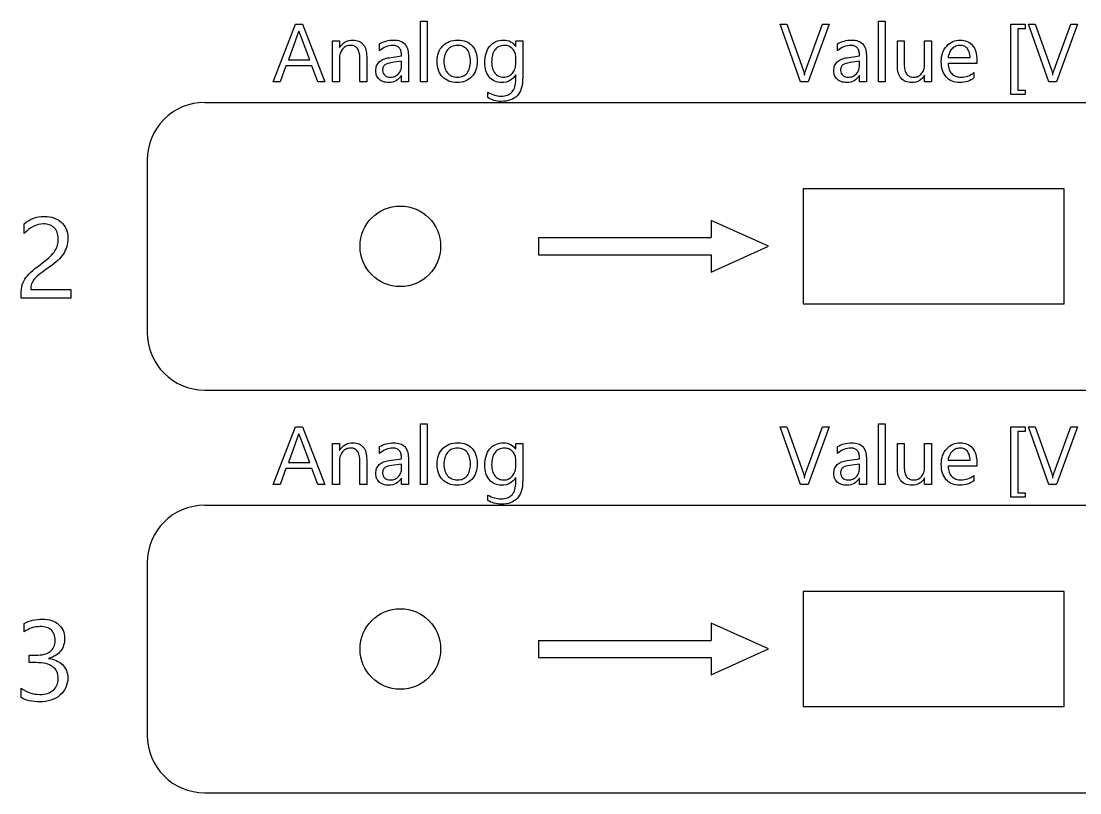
# Model space of a CAD drawing. Header units: millimetres. Extents: x 0 to 330, y 0 to 270.
# Drawn here: x 167 to 259.1, y 137.5 to 204.6 of the extents above; entities that cross this region are included whole.
import ezdxf

# ---------------------------------------------------------------- set-up
doc = ezdxf.new("R2010")
doc.units = ezdxf.units.MM

msp = doc.modelspace()

# ---------------------------------------------------------------- linework, layer by layer
at = {"color": 7, "linetype": 'Continuous'}
for p, q in [((183, 197.5), (303, 197.5)), ((178, 192.5), (178, 177.5)), ((232, 185), (227, 187.25)), ((227, 187.25), (227, 185.75)), ((212, 185.75), (227, 185.75)), ((212, 185.75), (212, 184.25)), ((227, 182.75), (232, 185)), ((212, 184.25), (227, 184.25)), ((227, 184.25), (227, 182.75)), ((183, 172.5), (303, 172.5)), ((183, 162.5), (303, 162.5)), ((178, 157.5), (178, 142.5)), ((232, 150), (227, 152.25)), ((227, 152.25), (227, 150.75)), ((212, 150.75), (227, 150.75)), ((212, 150.75), (212, 149.25)), ((227, 147.75), (232, 150)), ((212, 149.25), (227, 149.25)), ((227, 149.25), (227, 147.75)), ((183, 137.5), (303, 137.5))]:
    msp.add_line(p, q, dxfattribs=at)
at = {"color": 7, "linetype": 'Continuous', "lineweight": 25}
for p, q in [((257.7, 190), (235, 190)), ((235, 190), (235, 180)), ((257.7, 180), (257.7, 190)), ((235, 180), (257.7, 180)), ((257.7, 155), (235, 155)), ((235, 155), (235, 145)), ((257.7, 145), (257.7, 155)), ((235, 145), (257.7, 145))]:
    msp.add_line(p, q, dxfattribs=at)
at = {"color": 7, "linetype": 'Continuous', "flags": 128}
for points in [[(193.428, 199.3), (192.836, 199.3), (192.836, 199.3), (192.318, 200.682), (192.318, 200.682), (190.062, 200.682), (190.062, 200.682), (189.546, 199.3), (189.546, 199.3), (188.954, 199.3), (188.954, 199.3), (190.893, 204.3), (190.893, 204.3), (191.496, 204.3), (191.496, 204.3), (193.428, 199.3)], [(202.342, 199.3), (201.75, 199.3), (201.75, 199.3), (201.75, 204.563), (201.75, 204.563), (202.342, 204.563), (202.342, 204.563), (202.342, 199.3)], [(237.276, 204.3), (235.437, 199.3), (235.437, 199.3), (234.778, 199.3), (234.778, 199.3), (233, 204.3), (233, 204.3), (233.592, 204.3), (233.592, 204.3), (235.007, 200.333), (235.007, 200.333), (235.038, 200.233), (235.066, 200.126), (235.09, 200.011), (235.109, 199.89), (235.109, 199.89), (235.124, 199.89), (235.124, 199.89), (235.142, 199.997), (235.168, 200.108), (235.201, 200.222), (235.241, 200.34), (235.241, 200.34), (236.684, 204.3), (236.684, 204.3), (237.276, 204.3)], [(242.145, 199.3), (241.553, 199.3), (241.553, 199.3), (241.553, 204.563), (241.553, 204.563), (242.145, 204.563), (242.145, 204.563), (242.145, 199.3)], [(254.316, 198.182), (253.066, 198.182), (253.066, 198.182), (253.066, 204.3), (253.066, 204.3), (254.316, 204.3), (254.316, 204.3), (254.316, 203.905), (254.316, 203.905), (253.658, 203.905), (253.658, 203.905), (253.658, 198.576), (253.658, 198.576), (254.316, 198.576), (254.316, 198.576), (254.316, 198.182)], [(258.855, 204.3), (257.016, 199.3), (257.016, 199.3), (256.357, 199.3), (256.357, 199.3), (254.579, 204.3), (254.579, 204.3), (255.171, 204.3), (255.171, 204.3), (256.586, 200.333), (256.586, 200.333), (256.617, 200.233), (256.645, 200.126), (256.669, 200.011), (256.688, 199.89), (256.688, 199.89), (256.703, 199.89), (256.703, 199.89), (256.721, 199.997), (256.747, 200.108), (256.78, 200.222), (256.82, 200.34), (256.82, 200.34), (258.263, 204.3), (258.263, 204.3), (258.855, 204.3)], [(192.122, 201.208), (191.322, 203.354), (191.322, 203.354), (191.289, 203.418), (191.257, 203.498), (191.224, 203.595), (191.191, 203.708), (191.191, 203.708), (191.166, 203.708), (191.166, 203.708), (191.105, 203.495), (191.044, 203.313), (191.044, 203.313), (190.27, 201.208), (190.27, 201.208), (192.122, 201.208)], [(197.079, 199.3), (196.487, 199.3), (196.487, 199.3), (196.487, 201.326), (196.487, 201.326), (196.484, 201.463), (196.475, 201.591), (196.458, 201.711), (196.436, 201.822), (196.408, 201.923), (196.373, 202.016), (196.332, 202.1), (196.284, 202.175), (196.231, 202.241), (196.17, 202.299), (196.104, 202.347), (196.031, 202.387), (195.952, 202.418), (195.867, 202.44), (195.774, 202.454), (195.677, 202.458), (195.677, 202.458), (195.574, 202.453), (195.476, 202.437), (195.383, 202.413), (195.294, 202.378), (195.21, 202.332), (195.13, 202.277), (195.055, 202.211), (194.984, 202.136), (194.92, 202.053), (194.865, 201.966), (194.817, 201.872), (194.779, 201.773), (194.749, 201.669), (194.728, 201.56), (194.715, 201.445), (194.711, 201.326), (194.711, 201.326), (194.711, 199.3), (194.711, 199.3), (194.118, 199.3), (194.118, 199.3), (194.118, 202.853), (194.118, 202.853), (194.711, 202.853), (194.711, 202.853), (194.711, 202.263), (194.711, 202.263), (194.724, 202.263), (194.724, 202.263), (194.83, 202.417), (194.947, 202.549), (195.075, 202.662), (195.214, 202.755), (195.365, 202.826), (195.527, 202.877), (195.7, 202.908), (195.884, 202.918), (195.884, 202.918), (196.025, 202.912), (196.157, 202.895), (196.281, 202.866), (196.396, 202.825), (196.502, 202.771), (196.601, 202.708), (196.69, 202.632), (196.772, 202.543), (196.844, 202.445), (196.906, 202.336), (196.959, 202.215), (197.002, 202.086), (197.036, 201.945), (197.059, 201.795), (197.074, 201.633), (197.079, 201.462), (197.079, 201.462), (197.079, 199.3)], [(200.697, 199.3), (200.105, 199.3), (200.105, 199.3), (200.105, 199.855), (200.105, 199.855), (200.092, 199.855), (200.092, 199.855), (199.993, 199.709), (199.884, 199.584), (199.764, 199.477), (199.633, 199.389), (199.492, 199.322), (199.338, 199.273), (199.174, 199.243), (198.999, 199.234), (198.999, 199.234), (198.871, 199.238), (198.748, 199.252), (198.634, 199.273), (198.526, 199.303), (198.427, 199.342), (198.333, 199.389), (198.248, 199.446), (198.169, 199.511), (198.099, 199.583), (198.037, 199.661), (197.986, 199.744), (197.943, 199.834), (197.911, 199.928), (197.887, 200.029), (197.874, 200.135), (197.868, 200.247), (197.868, 200.247), (197.873, 200.366), (197.887, 200.479), (197.91, 200.586), (197.941, 200.687), (197.983, 200.78), (198.033, 200.868), (198.093, 200.949), (198.161, 201.024), (198.24, 201.092), (198.326, 201.153), (198.422, 201.209), (198.527, 201.258), (198.642, 201.3), (198.766, 201.336), (198.898, 201.366), (199.04, 201.39), (199.04, 201.39), (200.105, 201.537), (200.105, 201.537), (200.102, 201.649), (200.094, 201.753), (200.08, 201.85), (200.059, 201.94), (200.033, 202.023), (200.001, 202.098), (199.963, 202.167), (199.92, 202.228), (199.872, 202.282), (199.816, 202.328), (199.756, 202.368), (199.69, 202.4), (199.617, 202.426), (199.54, 202.444), (199.456, 202.455), (199.366, 202.458), (199.366, 202.458), (199.206, 202.451), (199.051, 202.429), (198.898, 202.393), (198.75, 202.343), (198.606, 202.278), (198.466, 202.199), (198.33, 202.105), (198.197, 201.997), (198.197, 201.997), (198.197, 202.589), (198.197, 202.589), (198.333, 202.667), (198.474, 202.733), (198.62, 202.79), (198.771, 202.836), (198.926, 202.872), (199.088, 202.898), (199.253, 202.913), (199.425, 202.918), (199.425, 202.918), (199.579, 202.913), (199.723, 202.898), (199.858, 202.872), (199.982, 202.836), (200.096, 202.79), (200.2, 202.733), (200.294, 202.666), (200.38, 202.588), (200.454, 202.501), (200.519, 202.403), (200.573, 202.295), (200.618, 202.176), (200.652, 202.048), (200.678, 201.909), (200.692, 201.759), (200.697, 201.6), (200.697, 201.6), (200.697, 199.3)], [(204.92, 199.234), (204.729, 199.242), (204.547, 199.265), (204.375, 199.304), (204.214, 199.358), (204.062, 199.427), (203.92, 199.512), (203.788, 199.613), (203.666, 199.728), (203.556, 199.856), (203.462, 199.995), (203.38, 200.143), (203.315, 200.301), (203.263, 200.47), (203.227, 200.649), (203.205, 200.837), (203.197, 201.035), (203.197, 201.035), (203.205, 201.251), (203.228, 201.454), (203.266, 201.645), (203.32, 201.825), (203.388, 201.991), (203.472, 202.146), (203.571, 202.289), (203.685, 202.42), (203.812, 202.537), (203.95, 202.638), (204.099, 202.724), (204.258, 202.794), (204.429, 202.849), (204.61, 202.888), (204.801, 202.91), (205.003, 202.918), (205.003, 202.918), (205.196, 202.911), (205.378, 202.889), (205.548, 202.851), (205.709, 202.797), (205.857, 202.729), (205.995, 202.646), (206.123, 202.547), (206.239, 202.433), (206.343, 202.307), (206.433, 202.168), (206.51, 202.017), (206.573, 201.856), (206.622, 201.682), (206.656, 201.496), (206.677, 201.298), (206.684, 201.09), (206.684, 201.09), (206.677, 200.884), (206.654, 200.69), (206.616, 200.506), (206.565, 200.332), (206.497, 200.169), (206.415, 200.015), (206.317, 199.873), (206.205, 199.741), (206.081, 199.622), (205.945, 199.519), (205.8, 199.433), (205.645, 199.361), (205.478, 199.305), (205.303, 199.266), (205.117, 199.242), (204.92, 199.234)], [(204.961, 202.458), (204.83, 202.452), (204.704, 202.434), (204.587, 202.405), (204.476, 202.364), (204.372, 202.312), (204.276, 202.248), (204.186, 202.172), (204.104, 202.085), (204.03, 201.987), (203.966, 201.88), (203.913, 201.765), (203.869, 201.641), (203.834, 201.508), (203.809, 201.366), (203.795, 201.215), (203.789, 201.056), (203.789, 201.056), (203.795, 200.902), (203.809, 200.757), (203.835, 200.619), (203.87, 200.49), (203.914, 200.37), (203.968, 200.258), (204.033, 200.154), (204.108, 200.059), (204.191, 199.973), (204.281, 199.899), (204.377, 199.837), (204.481, 199.786), (204.591, 199.746), (204.707, 199.717), (204.831, 199.701), (204.961, 199.695), (204.961, 199.695), (205.094, 199.7), (205.218, 199.717), (205.334, 199.745), (205.443, 199.784), (205.544, 199.835), (205.637, 199.896), (205.722, 199.968), (205.799, 200.052), (205.868, 200.147), (205.928, 200.25), (205.978, 200.363), (206.019, 200.485), (206.051, 200.617), (206.074, 200.759), (206.088, 200.909), (206.092, 201.069), (206.092, 201.069), (206.088, 201.232), (206.074, 201.384), (206.051, 201.527), (206.019, 201.66), (205.978, 201.784), (205.928, 201.898), (205.868, 202.003), (205.799, 202.097), (205.722, 202.181), (205.637, 202.255), (205.544, 202.317), (205.443, 202.367), (205.334, 202.408), (205.218, 202.435), (205.094, 202.453), (204.961, 202.458)], [(210.631, 199.56), (210.624, 199.322), (210.603, 199.099), (210.566, 198.891), (210.514, 198.698), (210.449, 198.521), (210.368, 198.359), (210.273, 198.213), (210.163, 198.082), (210.038, 197.967), (209.9, 197.867), (209.745, 197.782), (209.578, 197.713), (209.395, 197.658), (209.197, 197.62), (208.985, 197.597), (208.758, 197.589), (208.758, 197.589), (208.595, 197.595), (208.438, 197.61), (208.286, 197.636), (208.14, 197.672), (207.998, 197.718), (207.862, 197.775), (207.731, 197.841), (207.605, 197.918), (207.605, 197.918), (207.605, 198.379), (207.605, 198.379), (207.753, 198.302), (207.899, 198.235), (208.044, 198.178), (208.187, 198.132), (208.328, 198.096), (208.467, 198.071), (208.604, 198.055), (208.74, 198.05), (208.74, 198.05), (208.897, 198.055), (209.044, 198.073), (209.182, 198.1), (209.309, 198.14), (209.426, 198.191), (209.532, 198.254), (209.628, 198.327), (209.715, 198.411), (209.791, 198.507), (209.856, 198.614), (209.913, 198.733), (209.958, 198.862), (209.994, 199.004), (210.019, 199.156), (210.034, 199.32), (210.039, 199.494), (210.039, 199.494), (210.039, 199.896), (210.039, 199.896), (210.026, 199.896), (210.026, 199.896), (209.918, 199.741), (209.798, 199.606), (209.665, 199.493), (209.519, 199.4), (209.36, 199.328), (209.189, 199.275), (209.005, 199.244), (208.808, 199.234), (208.808, 199.234), (208.647, 199.241), (208.494, 199.264), (208.35, 199.3), (208.213, 199.351), (208.083, 199.417), (207.963, 199.498), (207.85, 199.593), (207.745, 199.703), (207.65, 199.825), (207.569, 199.958), (207.499, 200.101), (207.443, 200.253), (207.399, 200.415), (207.368, 200.588), (207.348, 200.771), (207.342, 200.963), (207.342, 200.963), (207.349, 201.181), (207.369, 201.389), (207.403, 201.584), (207.451, 201.768), (207.512, 201.941), (207.586, 202.101), (207.674, 202.251), (207.776, 202.389), (207.889, 202.513), (208.013, 202.62), (208.146, 202.712), (208.29, 202.786), (208.443, 202.844), (208.608, 202.886), (208.78, 202.91), (208.964, 202.918), (208.964, 202.918), (209.137, 202.91), (209.299, 202.883), (209.449, 202.84), (209.587, 202.779), (209.715, 202.7), (209.83, 202.605), (209.934, 202.491), (210.026, 202.36), (210.026, 202.36), (210.039, 202.36), (210.039, 202.36), (210.039, 202.853), (210.039, 202.853), (210.632, 202.853), (210.632, 202.853), (210.632, 199.56)], [(210.039, 200.907), (210.039, 201.43), (210.039, 201.43), (210.035, 201.534), (210.022, 201.634), (209.999, 201.73), (209.969, 201.824), (209.928, 201.912), (209.88, 201.997), (209.823, 202.079), (209.756, 202.156), (209.683, 202.227), (209.606, 202.288), (209.523, 202.34), (209.437, 202.383), (209.347, 202.416), (209.252, 202.439), (209.152, 202.453), (209.049, 202.458), (209.049, 202.458), (208.921, 202.452), (208.802, 202.434), (208.689, 202.404), (208.583, 202.362), (208.484, 202.308), (208.393, 202.242), (208.307, 202.164), (208.23, 202.074), (208.161, 201.974), (208.101, 201.864), (208.05, 201.743), (208.008, 201.614), (207.976, 201.475), (207.953, 201.326), (207.939, 201.168), (207.934, 201), (207.934, 201), (207.938, 200.855), (207.952, 200.719), (207.974, 200.588), (208.005, 200.466), (208.045, 200.351), (208.094, 200.244), (208.151, 200.143), (208.218, 200.05), (208.292, 199.967), (208.371, 199.895), (208.456, 199.834), (208.548, 199.784), (208.645, 199.745), (208.747, 199.717), (208.855, 199.7), (208.969, 199.695), (208.969, 199.695), (209.086, 199.7), (209.196, 199.716), (209.3, 199.743), (209.4, 199.78), (209.494, 199.827), (209.582, 199.886), (209.664, 199.955), (209.741, 200.035), (209.811, 200.123), (209.872, 200.217), (209.923, 200.317), (209.965, 200.424), (209.997, 200.535), (210.021, 200.653), (210.034, 200.777), (210.039, 200.907)], [(240.5, 199.3), (239.908, 199.3), (239.908, 199.3), (239.908, 199.855), (239.908, 199.855), (239.895, 199.855), (239.895, 199.855), (239.796, 199.709), (239.687, 199.584), (239.567, 199.477), (239.436, 199.389), (239.294, 199.322), (239.141, 199.273), (238.977, 199.243), (238.802, 199.234), (238.802, 199.234), (238.673, 199.238), (238.551, 199.252), (238.437, 199.273), (238.329, 199.303), (238.229, 199.342), (238.136, 199.389), (238.05, 199.446), (237.971, 199.511), (237.901, 199.583), (237.84, 199.661), (237.788, 199.744), (237.746, 199.834), (237.713, 199.928), (237.69, 200.029), (237.676, 200.135), (237.671, 200.247), (237.671, 200.247), (237.675, 200.366), (237.69, 200.479), (237.712, 200.586), (237.744, 200.687), (237.785, 200.78), (237.836, 200.868), (237.895, 200.949), (237.964, 201.024), (238.042, 201.092), (238.128, 201.153), (238.225, 201.209), (238.33, 201.258), (238.445, 201.3), (238.568, 201.336), (238.701, 201.366), (238.843, 201.39), (238.843, 201.39), (239.908, 201.537), (239.908, 201.537), (239.905, 201.649), (239.897, 201.753), (239.882, 201.85), (239.862, 201.94), (239.836, 202.023), (239.804, 202.098), (239.766, 202.167), (239.723, 202.228), (239.675, 202.282), (239.619, 202.328), (239.558, 202.368), (239.493, 202.4), (239.42, 202.426), (239.343, 202.444), (239.258, 202.455), (239.169, 202.458), (239.169, 202.458), (239.008, 202.451), (238.853, 202.429), (238.701, 202.393), (238.553, 202.343), (238.409, 202.278), (238.268, 202.199), (238.133, 202.105), (238, 201.997), (238, 201.997), (238, 202.589), (238, 202.589), (238.136, 202.667), (238.277, 202.733), (238.422, 202.79), (238.574, 202.836), (238.729, 202.872), (238.89, 202.898), (239.056, 202.913), (239.227, 202.918), (239.227, 202.918), (239.382, 202.913), (239.525, 202.898), (239.66, 202.872), (239.785, 202.836), (239.899, 202.79), (240.002, 202.733), (240.097, 202.666), (240.182, 202.588), (240.256, 202.501), (240.321, 202.403), (240.376, 202.295), (240.421, 202.176), (240.455, 202.048), (240.48, 201.909), (240.495, 201.759), (240.5, 201.6), (240.5, 201.6), (240.5, 199.3)], [(246.158, 199.3), (245.566, 199.3), (245.566, 199.3), (245.566, 199.862), (245.566, 199.862), (245.552, 199.862), (245.552, 199.862), (245.458, 199.715), (245.352, 199.588), (245.234, 199.48), (245.103, 199.391), (244.96, 199.323), (244.806, 199.273), (244.64, 199.244), (244.461, 199.234), (244.461, 199.234), (244.308, 199.24), (244.165, 199.258), (244.031, 199.287), (243.908, 199.329), (243.795, 199.381), (243.691, 199.446), (243.597, 199.522), (243.513, 199.61), (243.439, 199.71), (243.375, 199.822), (243.321, 199.946), (243.277, 200.081), (243.242, 200.227), (243.217, 200.387), (243.203, 200.557), (243.197, 200.739), (243.197, 200.739), (243.197, 202.853), (243.197, 202.853), (243.789, 202.853), (243.789, 202.853), (243.789, 200.819), (243.789, 200.819), (243.793, 200.684), (243.803, 200.556), (243.819, 200.437), (243.842, 200.327), (243.872, 200.226), (243.908, 200.134), (243.951, 200.05), (244, 199.976), (244.056, 199.91), (244.118, 199.853), (244.187, 199.805), (244.263, 199.765), (244.346, 199.734), (244.434, 199.712), (244.53, 199.699), (244.631, 199.695), (244.631, 199.695), (244.731, 199.7), (244.827, 199.714), (244.917, 199.738), (245.003, 199.772), (245.085, 199.815), (245.162, 199.867), (245.235, 199.93), (245.303, 200.002), (245.364, 200.082), (245.418, 200.168), (245.463, 200.259), (245.5, 200.357), (245.529, 200.46), (245.549, 200.569), (245.562, 200.684), (245.566, 200.805), (245.566, 200.805), (245.566, 202.853), (245.566, 202.853), (246.158, 202.853), (246.158, 202.853), (246.158, 199.3)], [(250.105, 200.879), (247.605, 200.879), (247.605, 200.879), (247.613, 200.741), (247.63, 200.612), (247.656, 200.489), (247.691, 200.376), (247.735, 200.27), (247.788, 200.174), (247.85, 200.084), (247.921, 200.003), (248, 199.931), (248.086, 199.868), (248.179, 199.815), (248.28, 199.772), (248.387, 199.738), (248.502, 199.714), (248.623, 199.7), (248.751, 199.695), (248.751, 199.695), (248.898, 199.701), (249.042, 199.719), (249.183, 199.75), (249.321, 199.793), (249.456, 199.849), (249.587, 199.917), (249.717, 199.997), (249.842, 200.089), (249.842, 200.089), (249.842, 199.629), (249.842, 199.629), (249.721, 199.536), (249.591, 199.456), (249.451, 199.388), (249.302, 199.333), (249.144, 199.29), (248.977, 199.259), (248.8, 199.24), (248.614, 199.234), (248.614, 199.234), (248.432, 199.241), (248.26, 199.264), (248.099, 199.302), (247.947, 199.354), (247.805, 199.421), (247.673, 199.504), (247.552, 199.601), (247.44, 199.713), (247.34, 199.84), (247.253, 199.977), (247.18, 200.129), (247.12, 200.291), (247.073, 200.466), (247.04, 200.653), (247.019, 200.851), (247.013, 201.063), (247.013, 201.063), (247.02, 201.263), (247.043, 201.455), (247.079, 201.637), (247.13, 201.808), (247.196, 201.971), (247.277, 202.124), (247.372, 202.268), (247.482, 202.401), (247.603, 202.523), (247.731, 202.628), (247.866, 202.717), (248.008, 202.789), (248.157, 202.845), (248.314, 202.887), (248.477, 202.91), (248.648, 202.918), (248.648, 202.918), (248.816, 202.911), (248.976, 202.89), (249.126, 202.854), (249.264, 202.803), (249.394, 202.739), (249.514, 202.66), (249.624, 202.567), (249.724, 202.459), (249.813, 202.339), (249.89, 202.207), (249.956, 202.064), (250.01, 201.91), (250.052, 201.746), (250.082, 201.569), (250.099, 201.382), (250.105, 201.183), (250.105, 201.183), (250.105, 200.879)], [(249.513, 201.405), (249.509, 201.527), (249.498, 201.641), (249.478, 201.748), (249.453, 201.848), (249.42, 201.942), (249.38, 202.028), (249.331, 202.107), (249.277, 202.18), (249.216, 202.245), (249.149, 202.302), (249.077, 202.35), (248.999, 202.389), (248.915, 202.419), (248.825, 202.44), (248.731, 202.454), (248.63, 202.458), (248.63, 202.458), (248.531, 202.454), (248.437, 202.439), (248.346, 202.417), (248.26, 202.385), (248.177, 202.344), (248.097, 202.293), (248.022, 202.235), (247.95, 202.166), (247.883, 202.091), (247.823, 202.01), (247.771, 201.922), (247.725, 201.831), (247.684, 201.732), (247.652, 201.629), (247.625, 201.52), (247.605, 201.405), (247.605, 201.405), (249.513, 201.405)], [(200.105, 201.076), (199.253, 200.96), (199.253, 200.96), (199.069, 200.927), (198.909, 200.885), (198.772, 200.831), (198.66, 200.767), (198.614, 200.729), (198.573, 200.685), (198.539, 200.633), (198.511, 200.575), (198.488, 200.51), (198.473, 200.439), (198.464, 200.361), (198.461, 200.277), (198.461, 200.277), (198.472, 200.154), (198.507, 200.043), (198.564, 199.945), (198.645, 199.857), (198.744, 199.786), (198.86, 199.736), (198.99, 199.705), (199.136, 199.695), (199.136, 199.695), (199.239, 199.699), (199.337, 199.713), (199.431, 199.736), (199.52, 199.768), (199.605, 199.809), (199.685, 199.859), (199.76, 199.918), (199.831, 199.987), (199.896, 200.063), (199.951, 200.143), (199.998, 200.228), (200.036, 200.319), (200.066, 200.413), (200.088, 200.513), (200.101, 200.618), (200.105, 200.728), (200.105, 200.728), (200.105, 201.076)], [(239.908, 201.076), (239.056, 200.96), (239.056, 200.96), (238.872, 200.927), (238.711, 200.885), (238.575, 200.831), (238.463, 200.767), (238.416, 200.729), (238.375, 200.685), (238.341, 200.633), (238.314, 200.575), (238.291, 200.51), (238.275, 200.439), (238.266, 200.361), (238.263, 200.277), (238.263, 200.277), (238.274, 200.154), (238.309, 200.043), (238.367, 199.945), (238.447, 199.857), (238.547, 199.786), (238.663, 199.736), (238.793, 199.705), (238.939, 199.695), (238.939, 199.695), (239.041, 199.699), (239.14, 199.713), (239.234, 199.736), (239.323, 199.768), (239.407, 199.809), (239.487, 199.859), (239.562, 199.918), (239.633, 199.987), (239.698, 200.063), (239.754, 200.143), (239.801, 200.228), (239.839, 200.319), (239.869, 200.413), (239.89, 200.513), (239.904, 200.618), (239.908, 200.728), (239.908, 200.728), (239.908, 201.076)], [(170.273, 185.654), (170.267, 185.812), (170.248, 185.96), (170.217, 186.097), (170.172, 186.223), (170.117, 186.34), (170.054, 186.447), (169.982, 186.542), (169.9, 186.628), (169.811, 186.703), (169.713, 186.769), (169.608, 186.824), (169.494, 186.868), (169.375, 186.903), (169.251, 186.927), (169.123, 186.943), (168.989, 186.947), (168.989, 186.947), (168.759, 186.932), (168.531, 186.885), (168.311, 186.812), (168.097, 186.714), (167.889, 186.595), (167.688, 186.454), (167.498, 186.294), (167.321, 186.118), (167.321, 186.118), (167.321, 186.944), (167.321, 186.944), (167.495, 187.093), (167.678, 187.222), (167.872, 187.333), (168.075, 187.425), (168.295, 187.499), (168.54, 187.55), (168.805, 187.582), (169.094, 187.592), (169.094, 187.592), (169.306, 187.585), (169.509, 187.562), (169.703, 187.523), (169.89, 187.468), (170.067, 187.399), (170.232, 187.316), (170.385, 187.219), (170.525, 187.107), (170.653, 186.982), (170.765, 186.842), (170.864, 186.688), (170.948, 186.52), (171.015, 186.34), (171.063, 186.146), (171.092, 185.94), (171.102, 185.721), (171.102, 185.721), (171.096, 185.52), (171.077, 185.328), (171.047, 185.146), (171.005, 184.974), (170.952, 184.81), (170.886, 184.65), (170.808, 184.495), (170.717, 184.344), (170.615, 184.199), (170.5, 184.055), (170.372, 183.915), (170.231, 183.777), (170.078, 183.64), (169.911, 183.503), (169.733, 183.364), (169.542, 183.224), (169.542, 183.224), (169.306, 183.056), (169.09, 182.902), (168.897, 182.758), (168.726, 182.628), (168.575, 182.506), (168.439, 182.39), (168.32, 182.274), (168.218, 182.165), (168.13, 182.057), (168.058, 181.949), (167.997, 181.841), (167.953, 181.733), (167.92, 181.621), (167.897, 181.502), (167.882, 181.374), (167.878, 181.237), (167.878, 181.237), (171.369, 181.237), (171.369, 181.237), (171.369, 180.5), (171.369, 180.5), (167.049, 180.5), (167.049, 180.5), (167.049, 180.845), (167.049, 180.845), (167.055, 181.063), (167.073, 181.267), (167.104, 181.458), (167.145, 181.635), (167.202, 181.804), (167.275, 181.968), (167.363, 182.128), (167.466, 182.283), (167.587, 182.437), (167.725, 182.59), (167.879, 182.744), (168.052, 182.896), (168.244, 183.054), (168.455, 183.223), (168.688, 183.401), (168.94, 183.588), (168.94, 183.588), (169.123, 183.724), (169.288, 183.855), (169.439, 183.984), (169.575, 184.109), (169.697, 184.233), (169.806, 184.358), (169.903, 184.482), (169.986, 184.606), (170.058, 184.731), (170.119, 184.856), (170.169, 184.983), (170.207, 185.11), (170.257, 185.374), (170.273, 185.654)], [(193.428, 164.3), (192.836, 164.3), (192.836, 164.3), (192.318, 165.682), (192.318, 165.682), (190.062, 165.682), (190.062, 165.682), (189.546, 164.3), (189.546, 164.3), (188.954, 164.3), (188.954, 164.3), (190.893, 169.3), (190.893, 169.3), (191.496, 169.3), (191.496, 169.3), (193.428, 164.3)], [(202.342, 164.3), (201.75, 164.3), (201.75, 164.3), (201.75, 169.563), (201.75, 169.563), (202.342, 169.563), (202.342, 169.563), (202.342, 164.3)], [(237.276, 169.3), (235.437, 164.3), (235.437, 164.3), (234.778, 164.3), (234.778, 164.3), (233, 169.3), (233, 169.3), (233.592, 169.3), (233.592, 169.3), (235.007, 165.333), (235.007, 165.333), (235.038, 165.233), (235.066, 165.126), (235.09, 165.011), (235.109, 164.89), (235.109, 164.89), (235.124, 164.89), (235.124, 164.89), (235.142, 164.997), (235.168, 165.108), (235.201, 165.222), (235.241, 165.34), (235.241, 165.34), (236.684, 169.3), (236.684, 169.3), (237.276, 169.3)], [(242.145, 164.3), (241.553, 164.3), (241.553, 164.3), (241.553, 169.563), (241.553, 169.563), (242.145, 169.563), (242.145, 169.563), (242.145, 164.3)], [(254.316, 163.182), (253.066, 163.182), (253.066, 163.182), (253.066, 169.3), (253.066, 169.3), (254.316, 169.3), (254.316, 169.3), (254.316, 168.905), (254.316, 168.905), (253.658, 168.905), (253.658, 168.905), (253.658, 163.576), (253.658, 163.576), (254.316, 163.576), (254.316, 163.576), (254.316, 163.182)], [(258.855, 169.3), (257.016, 164.3), (257.016, 164.3), (256.357, 164.3), (256.357, 164.3), (254.579, 169.3), (254.579, 169.3), (255.171, 169.3), (255.171, 169.3), (256.586, 165.333), (256.586, 165.333), (256.617, 165.233), (256.645, 165.126), (256.669, 165.011), (256.688, 164.89), (256.688, 164.89), (256.703, 164.89), (256.703, 164.89), (256.721, 164.997), (256.747, 165.108), (256.78, 165.222), (256.82, 165.34), (256.82, 165.34), (258.263, 169.3), (258.263, 169.3), (258.855, 169.3)], [(192.122, 166.208), (191.322, 168.354), (191.322, 168.354), (191.289, 168.418), (191.257, 168.498), (191.224, 168.595), (191.191, 168.708), (191.191, 168.708), (191.166, 168.708), (191.166, 168.708), (191.105, 168.495), (191.044, 168.313), (191.044, 168.313), (190.27, 166.208), (190.27, 166.208), (192.122, 166.208)], [(197.079, 164.3), (196.487, 164.3), (196.487, 164.3), (196.487, 166.326), (196.487, 166.326), (196.484, 166.463), (196.475, 166.591), (196.458, 166.711), (196.436, 166.822), (196.408, 166.923), (196.373, 167.016), (196.332, 167.1), (196.284, 167.175), (196.231, 167.241), (196.17, 167.299), (196.104, 167.347), (196.031, 167.387), (195.952, 167.418), (195.867, 167.44), (195.774, 167.454), (195.677, 167.458), (195.677, 167.458), (195.574, 167.453), (195.476, 167.437), (195.383, 167.413), (195.294, 167.378), (195.21, 167.332), (195.13, 167.277), (195.055, 167.211), (194.984, 167.136), (194.92, 167.053), (194.865, 166.966), (194.817, 166.872), (194.779, 166.773), (194.749, 166.669), (194.728, 166.56), (194.715, 166.445), (194.711, 166.326), (194.711, 166.326), (194.711, 164.3), (194.711, 164.3), (194.118, 164.3), (194.118, 164.3), (194.118, 167.853), (194.118, 167.853), (194.711, 167.853), (194.711, 167.853), (194.711, 167.263), (194.711, 167.263), (194.724, 167.263), (194.724, 167.263), (194.83, 167.417), (194.947, 167.549), (195.075, 167.662), (195.214, 167.755), (195.365, 167.826), (195.527, 167.877), (195.7, 167.908), (195.884, 167.918), (195.884, 167.918), (196.025, 167.912), (196.157, 167.895), (196.281, 167.866), (196.396, 167.825), (196.502, 167.771), (196.601, 167.708), (196.69, 167.632), (196.772, 167.543), (196.844, 167.445), (196.906, 167.336), (196.959, 167.215), (197.002, 167.086), (197.036, 166.945), (197.059, 166.795), (197.074, 166.633), (197.079, 166.462), (197.079, 166.462), (197.079, 164.3)], [(200.697, 164.3), (200.105, 164.3), (200.105, 164.3), (200.105, 164.855), (200.105, 164.855), (200.092, 164.855), (200.092, 164.855), (199.993, 164.709), (199.884, 164.584), (199.764, 164.477), (199.633, 164.389), (199.492, 164.322), (199.338, 164.273), (199.174, 164.243), (198.999, 164.234), (198.999, 164.234), (198.871, 164.238), (198.748, 164.252), (198.634, 164.273), (198.526, 164.303), (198.427, 164.342), (198.333, 164.389), (198.248, 164.446), (198.169, 164.511), (198.099, 164.583), (198.037, 164.661), (197.986, 164.744), (197.943, 164.834), (197.911, 164.928), (197.887, 165.029), (197.874, 165.135), (197.868, 165.247), (197.868, 165.247), (197.873, 165.366), (197.887, 165.479), (197.91, 165.586), (197.941, 165.687), (197.983, 165.78), (198.033, 165.868), (198.093, 165.949), (198.161, 166.024), (198.24, 166.092), (198.326, 166.153), (198.422, 166.209), (198.527, 166.258), (198.642, 166.3), (198.766, 166.336), (198.898, 166.366), (199.04, 166.39), (199.04, 166.39), (200.105, 166.537), (200.105, 166.537), (200.102, 166.649), (200.094, 166.753), (200.08, 166.85), (200.059, 166.94), (200.033, 167.023), (200.001, 167.098), (199.963, 167.167), (199.92, 167.228), (199.872, 167.282), (199.816, 167.328), (199.756, 167.368), (199.69, 167.4), (199.617, 167.426), (199.54, 167.444), (199.456, 167.455), (199.366, 167.458), (199.366, 167.458), (199.206, 167.451), (199.051, 167.429), (198.898, 167.393), (198.75, 167.343), (198.606, 167.278), (198.466, 167.199), (198.33, 167.105), (198.197, 166.997), (198.197, 166.997), (198.197, 167.589), (198.197, 167.589), (198.333, 167.667), (198.474, 167.733), (198.62, 167.79), (198.771, 167.836), (198.926, 167.872), (199.088, 167.898), (199.253, 167.913), (199.425, 167.918), (199.425, 167.918), (199.579, 167.913), (199.723, 167.898), (199.858, 167.872), (199.982, 167.836), (200.096, 167.79), (200.2, 167.733), (200.294, 167.666), (200.38, 167.588), (200.454, 167.501), (200.519, 167.403), (200.573, 167.295), (200.618, 167.176), (200.652, 167.048), (200.678, 166.909), (200.692, 166.759), (200.697, 166.6), (200.697, 166.6), (200.697, 164.3)], [(204.92, 164.234), (204.729, 164.242), (204.547, 164.265), (204.375, 164.304), (204.214, 164.358), (204.062, 164.427), (203.92, 164.512), (203.788, 164.613), (203.666, 164.728), (203.556, 164.856), (203.462, 164.995), (203.38, 165.143), (203.315, 165.301), (203.263, 165.47), (203.227, 165.649), (203.205, 165.837), (203.197, 166.035), (203.197, 166.035), (203.205, 166.251), (203.228, 166.454), (203.266, 166.645), (203.32, 166.825), (203.388, 166.991), (203.472, 167.146), (203.571, 167.289), (203.685, 167.42), (203.812, 167.537), (203.95, 167.638), (204.099, 167.724), (204.258, 167.794), (204.429, 167.849), (204.61, 167.888), (204.801, 167.91), (205.003, 167.918), (205.003, 167.918), (205.196, 167.911), (205.378, 167.889), (205.548, 167.851), (205.709, 167.797), (205.857, 167.729), (205.995, 167.646), (206.123, 167.547), (206.239, 167.433), (206.343, 167.307), (206.433, 167.168), (206.51, 167.017), (206.573, 166.856), (206.622, 166.682), (206.656, 166.496), (206.677, 166.298), (206.684, 166.09), (206.684, 166.09), (206.677, 165.884), (206.654, 165.69), (206.616, 165.506), (206.565, 165.332), (206.497, 165.169), (206.415, 165.015), (206.317, 164.873), (206.205, 164.741), (206.081, 164.622), (205.945, 164.519), (205.8, 164.433), (205.645, 164.361), (205.478, 164.305), (205.303, 164.266), (205.117, 164.242), (204.92, 164.234)], [(204.961, 167.458), (204.83, 167.452), (204.704, 167.434), (204.587, 167.405), (204.476, 167.364), (204.372, 167.312), (204.276, 167.248), (204.186, 167.172), (204.104, 167.085), (204.03, 166.987), (203.966, 166.88), (203.913, 166.765), (203.869, 166.641), (203.834, 166.508), (203.809, 166.366), (203.795, 166.215), (203.789, 166.056), (203.789, 166.056), (203.795, 165.902), (203.809, 165.757), (203.835, 165.619), (203.87, 165.49), (203.914, 165.37), (203.968, 165.258), (204.033, 165.154), (204.108, 165.059), (204.191, 164.973), (204.281, 164.899), (204.377, 164.837), (204.481, 164.786), (204.591, 164.746), (204.707, 164.717), (204.831, 164.701), (204.961, 164.695), (204.961, 164.695), (205.094, 164.7), (205.218, 164.717), (205.334, 164.745), (205.443, 164.784), (205.544, 164.835), (205.637, 164.896), (205.722, 164.968), (205.799, 165.052), (205.868, 165.147), (205.928, 165.25), (205.978, 165.363), (206.019, 165.485), (206.051, 165.617), (206.074, 165.759), (206.088, 165.909), (206.092, 166.069), (206.092, 166.069), (206.088, 166.232), (206.074, 166.384), (206.051, 166.527), (206.019, 166.66), (205.978, 166.784), (205.928, 166.898), (205.868, 167.003), (205.799, 167.097), (205.722, 167.181), (205.637, 167.255), (205.544, 167.317), (205.443, 167.367), (205.334, 167.408), (205.218, 167.435), (205.094, 167.453), (204.961, 167.458)], [(210.631, 164.56), (210.624, 164.322), (210.603, 164.099), (210.566, 163.891), (210.514, 163.698), (210.449, 163.521), (210.368, 163.359), (210.273, 163.213), (210.163, 163.082), (210.038, 162.967), (209.9, 162.867), (209.745, 162.782), (209.578, 162.713), (209.395, 162.658), (209.197, 162.62), (208.985, 162.597), (208.758, 162.589), (208.758, 162.589), (208.595, 162.595), (208.438, 162.61), (208.286, 162.636), (208.14, 162.672), (207.998, 162.718), (207.862, 162.775), (207.731, 162.841), (207.605, 162.918), (207.605, 162.918), (207.605, 163.379), (207.605, 163.379), (207.753, 163.302), (207.899, 163.235), (208.044, 163.178), (208.187, 163.132), (208.328, 163.096), (208.467, 163.071), (208.604, 163.055), (208.74, 163.05), (208.74, 163.05), (208.897, 163.055), (209.044, 163.073), (209.182, 163.1), (209.309, 163.14), (209.426, 163.191), (209.532, 163.254), (209.628, 163.327), (209.715, 163.411), (209.791, 163.507), (209.856, 163.614), (209.913, 163.733), (209.958, 163.862), (209.994, 164.004), (210.019, 164.156), (210.034, 164.32), (210.039, 164.494), (210.039, 164.494), (210.039, 164.896), (210.039, 164.896), (210.026, 164.896), (210.026, 164.896), (209.918, 164.741), (209.798, 164.606), (209.665, 164.493), (209.519, 164.4), (209.36, 164.328), (209.189, 164.275), (209.005, 164.244), (208.808, 164.234), (208.808, 164.234), (208.647, 164.241), (208.494, 164.264), (208.35, 164.3), (208.213, 164.351), (208.083, 164.417), (207.963, 164.498), (207.85, 164.593), (207.745, 164.703), (207.65, 164.825), (207.569, 164.958), (207.499, 165.101), (207.443, 165.253), (207.399, 165.415), (207.368, 165.588), (207.348, 165.771), (207.342, 165.963), (207.342, 165.963), (207.349, 166.181), (207.369, 166.389), (207.403, 166.584), (207.451, 166.768), (207.512, 166.941), (207.586, 167.101), (207.674, 167.251), (207.776, 167.389), (207.889, 167.513), (208.013, 167.62), (208.146, 167.712), (208.29, 167.786), (208.443, 167.844), (208.608, 167.886), (208.78, 167.91), (208.964, 167.918), (208.964, 167.918), (209.137, 167.91), (209.299, 167.883), (209.449, 167.84), (209.587, 167.779), (209.715, 167.7), (209.83, 167.605), (209.934, 167.491), (210.026, 167.36), (210.026, 167.36), (210.039, 167.36), (210.039, 167.36), (210.039, 167.853), (210.039, 167.853), (210.632, 167.853), (210.632, 167.853), (210.632, 164.56)], [(210.039, 165.907), (210.039, 166.43), (210.039, 166.43), (210.035, 166.534), (210.022, 166.634), (209.999, 166.73), (209.969, 166.824), (209.928, 166.912), (209.88, 166.997), (209.823, 167.079), (209.756, 167.156), (209.683, 167.227), (209.606, 167.288), (209.523, 167.34), (209.437, 167.383), (209.347, 167.416), (209.252, 167.439), (209.152, 167.453), (209.049, 167.458), (209.049, 167.458), (208.921, 167.452), (208.802, 167.434), (208.689, 167.404), (208.583, 167.362), (208.484, 167.308), (208.393, 167.242), (208.307, 167.164), (208.23, 167.074), (208.161, 166.974), (208.101, 166.864), (208.05, 166.743), (208.008, 166.614), (207.976, 166.475), (207.953, 166.326), (207.939, 166.168), (207.934, 166), (207.934, 166), (207.938, 165.855), (207.952, 165.719), (207.974, 165.588), (208.005, 165.466), (208.045, 165.351), (208.094, 165.244), (208.151, 165.143), (208.218, 165.05), (208.292, 164.967), (208.371, 164.895), (208.456, 164.834), (208.548, 164.784), (208.645, 164.745), (208.747, 164.717), (208.855, 164.7), (208.969, 164.695), (208.969, 164.695), (209.086, 164.7), (209.196, 164.716), (209.3, 164.743), (209.4, 164.78), (209.494, 164.827), (209.582, 164.886), (209.664, 164.955), (209.741, 165.035), (209.811, 165.123), (209.872, 165.217), (209.923, 165.317), (209.965, 165.424), (209.997, 165.535), (210.021, 165.653), (210.034, 165.777), (210.039, 165.907)], [(240.5, 164.3), (239.908, 164.3), (239.908, 164.3), (239.908, 164.855), (239.908, 164.855), (239.895, 164.855), (239.895, 164.855), (239.796, 164.709), (239.687, 164.584), (239.567, 164.477), (239.436, 164.389), (239.294, 164.322), (239.141, 164.273), (238.977, 164.243), (238.802, 164.234), (238.802, 164.234), (238.673, 164.238), (238.551, 164.252), (238.437, 164.273), (238.329, 164.303), (238.229, 164.342), (238.136, 164.389), (238.05, 164.446), (237.971, 164.511), (237.901, 164.583), (237.84, 164.661), (237.788, 164.744), (237.746, 164.834), (237.713, 164.928), (237.69, 165.029), (237.676, 165.135), (237.671, 165.247), (237.671, 165.247), (237.675, 165.366), (237.69, 165.479), (237.712, 165.586), (237.744, 165.687), (237.785, 165.78), (237.836, 165.868), (237.895, 165.949), (237.964, 166.024), (238.042, 166.092), (238.128, 166.153), (238.225, 166.209), (238.33, 166.258), (238.445, 166.3), (238.568, 166.336), (238.701, 166.366), (238.843, 166.39), (238.843, 166.39), (239.908, 166.537), (239.908, 166.537), (239.905, 166.649), (239.897, 166.753), (239.882, 166.85), (239.862, 166.94), (239.836, 167.023), (239.804, 167.098), (239.766, 167.167), (239.723, 167.228), (239.675, 167.282), (239.619, 167.328), (239.558, 167.368), (239.493, 167.4), (239.42, 167.426), (239.343, 167.444), (239.258, 167.455), (239.169, 167.458), (239.169, 167.458), (239.008, 167.451), (238.853, 167.429), (238.701, 167.393), (238.553, 167.343), (238.409, 167.278), (238.268, 167.199), (238.133, 167.105), (238, 166.997), (238, 166.997), (238, 167.589), (238, 167.589), (238.136, 167.667), (238.277, 167.733), (238.422, 167.79), (238.574, 167.836), (238.729, 167.872), (238.89, 167.898), (239.056, 167.913), (239.227, 167.918), (239.227, 167.918), (239.382, 167.913), (239.525, 167.898), (239.66, 167.872), (239.785, 167.836), (239.899, 167.79), (240.002, 167.733), (240.097, 167.666), (240.182, 167.588), (240.256, 167.501), (240.321, 167.403), (240.376, 167.295), (240.421, 167.176), (240.455, 167.048), (240.48, 166.909), (240.495, 166.759), (240.5, 166.6), (240.5, 166.6), (240.5, 164.3)], [(246.158, 164.3), (245.566, 164.3), (245.566, 164.3), (245.566, 164.862), (245.566, 164.862), (245.552, 164.862), (245.552, 164.862), (245.458, 164.715), (245.352, 164.588), (245.234, 164.48), (245.103, 164.391), (244.96, 164.323), (244.806, 164.273), (244.64, 164.244), (244.461, 164.234), (244.461, 164.234), (244.308, 164.24), (244.165, 164.258), (244.031, 164.287), (243.908, 164.329), (243.795, 164.381), (243.691, 164.446), (243.597, 164.522), (243.513, 164.61), (243.439, 164.71), (243.375, 164.822), (243.321, 164.946), (243.277, 165.081), (243.242, 165.227), (243.217, 165.387), (243.203, 165.557), (243.197, 165.739), (243.197, 165.739), (243.197, 167.853), (243.197, 167.853), (243.789, 167.853), (243.789, 167.853), (243.789, 165.819), (243.789, 165.819), (243.793, 165.684), (243.803, 165.556), (243.819, 165.437), (243.842, 165.327), (243.872, 165.226), (243.908, 165.134), (243.951, 165.05), (244, 164.976), (244.056, 164.91), (244.118, 164.853), (244.187, 164.805), (244.263, 164.765), (244.346, 164.734), (244.434, 164.712), (244.53, 164.699), (244.631, 164.695), (244.631, 164.695), (244.731, 164.7), (244.827, 164.714), (244.917, 164.738), (245.003, 164.772), (245.085, 164.815), (245.162, 164.867), (245.235, 164.93), (245.303, 165.002), (245.364, 165.082), (245.418, 165.168), (245.463, 165.259), (245.5, 165.357), (245.529, 165.46), (245.549, 165.569), (245.562, 165.684), (245.566, 165.805), (245.566, 165.805), (245.566, 167.853), (245.566, 167.853), (246.158, 167.853), (246.158, 167.853), (246.158, 164.3)], [(250.105, 165.879), (247.605, 165.879), (247.605, 165.879), (247.613, 165.741), (247.63, 165.612), (247.656, 165.489), (247.691, 165.376), (247.735, 165.27), (247.788, 165.174), (247.85, 165.084), (247.921, 165.003), (248, 164.931), (248.086, 164.868), (248.179, 164.815), (248.28, 164.772), (248.387, 164.738), (248.502, 164.714), (248.623, 164.7), (248.751, 164.695), (248.751, 164.695), (248.898, 164.701), (249.042, 164.719), (249.183, 164.75), (249.321, 164.793), (249.456, 164.849), (249.587, 164.917), (249.717, 164.997), (249.842, 165.089), (249.842, 165.089), (249.842, 164.629), (249.842, 164.629), (249.721, 164.536), (249.591, 164.456), (249.451, 164.388), (249.302, 164.333), (249.144, 164.29), (248.977, 164.259), (248.8, 164.24), (248.614, 164.234), (248.614, 164.234), (248.432, 164.241), (248.26, 164.264), (248.099, 164.302), (247.947, 164.354), (247.805, 164.421), (247.673, 164.504), (247.552, 164.601), (247.44, 164.713), (247.34, 164.84), (247.253, 164.977), (247.18, 165.129), (247.12, 165.291), (247.073, 165.466), (247.04, 165.653), (247.019, 165.851), (247.013, 166.063), (247.013, 166.063), (247.02, 166.263), (247.043, 166.455), (247.079, 166.637), (247.13, 166.808), (247.196, 166.971), (247.277, 167.124), (247.372, 167.268), (247.482, 167.401), (247.603, 167.523), (247.731, 167.628), (247.866, 167.717), (248.008, 167.789), (248.157, 167.845), (248.314, 167.887), (248.477, 167.91), (248.648, 167.918), (248.648, 167.918), (248.816, 167.911), (248.976, 167.89), (249.126, 167.854), (249.264, 167.803), (249.394, 167.739), (249.514, 167.66), (249.624, 167.567), (249.724, 167.459), (249.813, 167.339), (249.89, 167.207), (249.956, 167.064), (250.01, 166.91), (250.052, 166.746), (250.082, 166.569), (250.099, 166.382), (250.105, 166.183), (250.105, 166.183), (250.105, 165.879)], [(249.513, 166.405), (249.509, 166.527), (249.498, 166.641), (249.478, 166.748), (249.453, 166.848), (249.42, 166.942), (249.38, 167.028), (249.331, 167.107), (249.277, 167.18), (249.216, 167.245), (249.149, 167.302), (249.077, 167.35), (248.999, 167.389), (248.915, 167.419), (248.825, 167.44), (248.731, 167.454), (248.63, 167.458), (248.63, 167.458), (248.531, 167.454), (248.437, 167.439), (248.346, 167.417), (248.26, 167.385), (248.177, 167.344), (248.097, 167.293), (248.022, 167.235), (247.95, 167.166), (247.883, 167.091), (247.823, 167.01), (247.771, 166.922), (247.725, 166.831), (247.684, 166.732), (247.652, 166.629), (247.625, 166.52), (247.605, 166.405), (247.605, 166.405), (249.513, 166.405)], [(200.105, 166.076), (199.253, 165.96), (199.253, 165.96), (199.069, 165.927), (198.909, 165.885), (198.772, 165.831), (198.66, 165.767), (198.614, 165.729), (198.573, 165.685), (198.539, 165.633), (198.511, 165.575), (198.488, 165.51), (198.473, 165.439), (198.464, 165.361), (198.461, 165.277), (198.461, 165.277), (198.472, 165.154), (198.507, 165.043), (198.564, 164.945), (198.645, 164.857), (198.744, 164.786), (198.86, 164.736), (198.99, 164.705), (199.136, 164.695), (199.136, 164.695), (199.239, 164.699), (199.337, 164.713), (199.431, 164.736), (199.52, 164.768), (199.605, 164.809), (199.685, 164.859), (199.76, 164.918), (199.831, 164.987), (199.896, 165.063), (199.951, 165.143), (199.998, 165.228), (200.036, 165.319), (200.066, 165.413), (200.088, 165.513), (200.101, 165.618), (200.105, 165.728), (200.105, 165.728), (200.105, 166.076)], [(239.908, 166.076), (239.056, 165.96), (239.056, 165.96), (238.872, 165.927), (238.711, 165.885), (238.575, 165.831), (238.463, 165.767), (238.416, 165.729), (238.375, 165.685), (238.341, 165.633), (238.314, 165.575), (238.291, 165.51), (238.275, 165.439), (238.266, 165.361), (238.263, 165.277), (238.263, 165.277), (238.274, 165.154), (238.309, 165.043), (238.367, 164.945), (238.447, 164.857), (238.547, 164.786), (238.663, 164.736), (238.793, 164.705), (238.939, 164.695), (238.939, 164.695), (239.041, 164.699), (239.14, 164.713), (239.234, 164.736), (239.323, 164.768), (239.407, 164.809), (239.487, 164.859), (239.562, 164.918), (239.633, 164.987), (239.698, 165.063), (239.754, 165.143), (239.801, 165.228), (239.839, 165.319), (239.869, 165.413), (239.89, 165.513), (239.904, 165.618), (239.908, 165.728), (239.908, 165.728), (239.908, 166.076)], [(171.102, 147.505), (171.09, 147.274), (171.057, 147.054), (171.001, 146.844), (170.923, 146.646), (170.825, 146.458), (170.709, 146.287), (170.573, 146.127), (170.42, 145.984), (170.25, 145.854), (170.063, 145.74), (169.86, 145.642), (169.641, 145.559), (169.408, 145.493), (169.165, 145.445), (168.908, 145.418), (168.641, 145.408), (168.641, 145.408), (168.398, 145.414), (168.166, 145.431), (167.948, 145.46), (167.743, 145.5), (167.55, 145.552), (167.37, 145.614), (167.203, 145.689), (167.049, 145.775), (167.049, 145.775), (167.049, 146.605), (167.049, 146.605), (167.229, 146.476), (167.415, 146.363), (167.607, 146.269), (167.806, 146.191), (168.012, 146.13), (168.223, 146.087), (168.441, 146.061), (168.665, 146.053), (168.665, 146.053), (168.844, 146.058), (169.013, 146.076), (169.173, 146.106), (169.326, 146.146), (169.468, 146.199), (169.601, 146.263), (169.722, 146.336), (169.832, 146.42), (169.932, 146.513), (170.019, 146.617), (170.094, 146.729), (170.158, 146.851), (170.208, 146.982), (170.244, 147.12), (170.266, 147.267), (170.273, 147.421), (170.273, 147.421), (170.266, 147.59), (170.242, 147.748), (170.204, 147.895), (170.15, 148.031), (170.083, 148.157), (169.998, 148.27), (169.9, 148.374), (169.785, 148.468), (169.655, 148.55), (169.511, 148.62), (169.352, 148.679), (169.176, 148.728), (168.985, 148.767), (168.78, 148.794), (168.559, 148.81), (168.323, 148.816), (168.323, 148.816), (167.743, 148.816), (167.743, 148.816), (167.743, 149.461), (167.743, 149.461), (168.288, 149.461), (168.288, 149.461), (168.495, 149.466), (168.688, 149.481), (168.868, 149.507), (169.035, 149.541), (169.189, 149.587), (169.329, 149.642), (169.455, 149.708), (169.569, 149.784), (169.67, 149.869), (169.756, 149.966), (169.829, 150.071), (169.89, 150.187), (169.936, 150.314), (169.969, 150.451), (169.989, 150.596), (169.996, 150.753), (169.996, 150.753), (169.991, 150.898), (169.976, 151.034), (169.95, 151.159), (169.914, 151.275), (169.87, 151.383), (169.814, 151.481), (169.747, 151.569), (169.671, 151.649), (169.583, 151.719), (169.487, 151.779), (169.38, 151.831), (169.262, 151.873), (169.136, 151.906), (168.998, 151.929), (168.851, 151.943), (168.693, 151.947), (168.693, 151.947), (168.511, 151.94), (168.331, 151.919), (168.156, 151.883), (167.982, 151.832), (167.812, 151.767), (167.643, 151.688), (167.479, 151.595), (167.317, 151.487), (167.317, 151.487), (167.317, 152.216), (167.317, 152.216), (167.487, 152.304), (167.665, 152.381), (167.851, 152.445), (168.045, 152.499), (168.246, 152.539), (168.455, 152.569), (168.672, 152.586), (168.898, 152.592), (168.898, 152.592), (169.111, 152.585), (169.316, 152.562), (169.507, 152.524), (169.69, 152.471), (169.861, 152.405), (170.018, 152.326), (170.163, 152.235), (170.296, 152.133), (170.415, 152.019), (170.52, 151.896), (170.611, 151.76), (170.687, 151.613), (170.748, 151.458), (170.791, 151.294), (170.817, 151.123), (170.825, 150.943), (170.825, 150.943), (170.82, 150.776), (170.804, 150.616), (170.776, 150.465), (170.739, 150.321), (170.69, 150.184), (170.63, 150.056), (170.559, 149.934), (170.479, 149.822), (170.386, 149.715), (170.283, 149.617), (170.169, 149.527), (170.044, 149.443), (169.909, 149.367), (169.762, 149.299), (169.605, 149.24), (169.437, 149.187), (169.437, 149.187), (169.437, 149.167), (169.437, 149.167), (169.614, 149.141), (169.783, 149.105), (169.946, 149.055), (170.101, 148.994), (170.248, 148.922), (170.386, 148.842), (170.512, 148.75), (170.628, 148.647), (170.733, 148.535), (170.825, 148.414), (170.906, 148.283), (170.975, 148.144), (171.031, 147.995), (171.07, 147.84), (171.094, 147.676), (171.102, 147.505)]]:
    msp.add_lwpolyline(points, dxfattribs=at)
at = {"color": 7, "linetype": 'Continuous', "lineweight": 25}
for centre in [(200, 185), (200, 150)]:
    msp.add_circle(centre, 3.5, dxfattribs=at)
at = {"color": 7, "linetype": 'Continuous'}
for centre, start, end in [((183, 192.5), 90, 180), ((183, 177.5), 180, 270), ((183, 157.5), 90, 180), ((183, 142.5), 180, 270)]:
    msp.add_arc(centre, 5, start, end, dxfattribs=at)

doc.saveas('drawing.dxf')
